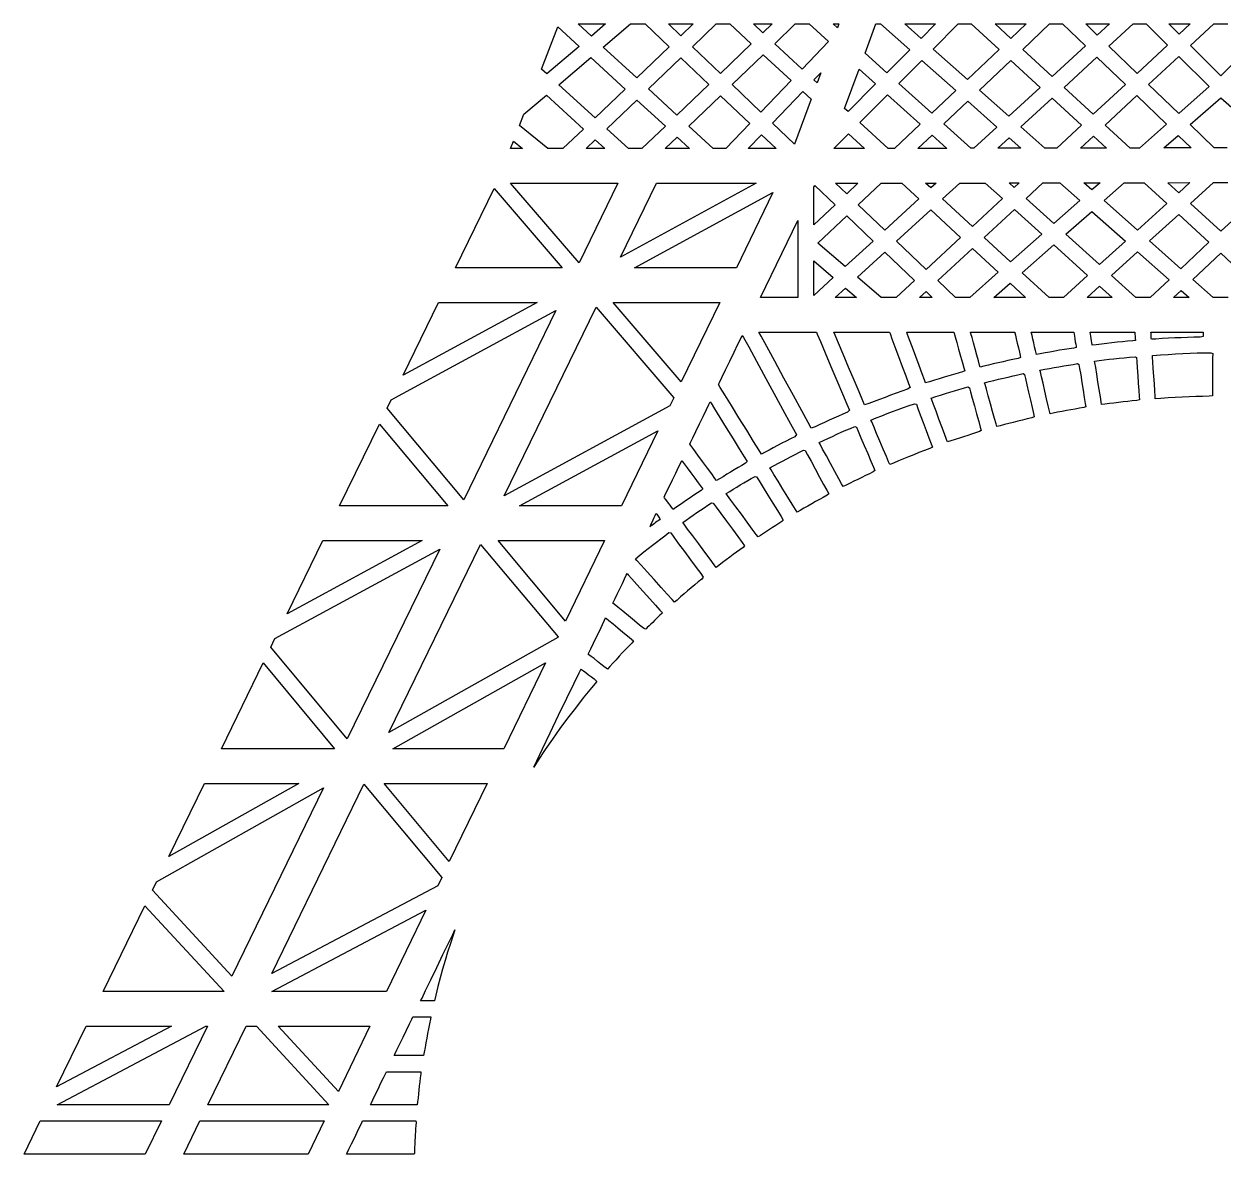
# Model space of a CAD drawing. Header units: metres. Extents: x -7 to 207, y 741 to 1274.
# Drawn here: x -6.9 to 100.5, y 741.4 to 842.5 of the extents above; entities that cross this region are included whole.
import ezdxf

# ---------------------------------------------------------------- set-up
doc = ezdxf.new("R2010")
doc.units = ezdxf.units.M

msp = doc.modelspace()

# ---------------------------------------------------------------- linework, layer by layer
at = {"layer": 'GROUP0'}
for p, q in [((39.42, 838.47), (40.88, 842.23)), ((40.88, 842.23), (42.77, 840.48)), ((42.7, 842.5), (45.15, 842.5)), ((43.87, 841.41), (42.7, 842.5)), ((45.15, 842.5), (43.87, 841.41)), ((44.94, 840.43), (47.38, 842.5)), ((47.38, 842.5), (48.69, 842.5)), ((48.69, 842.5), (50.84, 840.45)), ((50.77, 842.5), (52.98, 842.5)), ((51.88, 841.44), (50.77, 842.5)), ((52.98, 842.5), (51.88, 841.44)), ((52.92, 840.45), (55.05, 842.5)), ((55.05, 842.5), (56.26, 842.5)), ((56.26, 842.5), (58.18, 840.71)), ((59.22, 841.71), (58.37, 842.5)), ((58.37, 842.5), (60.05, 842.5)), ((60.05, 842.5), (59.22, 841.71)), ((60.28, 840.73), (62.12, 842.5)), ((62.12, 842.5), (63.35, 842.5)), ((63.35, 842.5), (65.1, 840.92)), ((65.5, 842.5), (66.03, 842.5)), ((65.9, 842.14), (65.5, 842.5)), ((66.03, 842.5), (65.9, 842.14)), ((68.38, 839.9), (69.34, 842.5)), ((69.34, 842.5), (69.76, 842.5)), ((69.76, 842.5), (72.37, 840.19)), ((71.93, 842.5), (74.67, 842.5)), ((73.38, 841.21), (71.93, 842.5)), ((74.67, 842.5), (73.38, 841.21)), ((74.46, 840.25), (76.7, 842.5)), ((76.7, 842.5), (77.87, 842.5)), ((77.87, 842.5), (80.36, 840.21)), ((81.41, 841.2), (80, 842.5)), ((80, 842.5), (82.78, 842.5)), ((82.78, 842.5), (81.41, 841.2)), ((82.47, 840.23), (84.87, 842.5)), ((84.87, 842.5), (86.04, 842.5)), ((86.04, 842.5), (88.08, 840.53)), ((88.11, 842.5), (90.23, 842.5)), ((89.14, 841.5), (88.11, 842.5)), ((90.23, 842.5), (89.14, 841.5)), ((90.18, 840.5), (92.35, 842.5)), ((92.35, 842.5), (93.52, 842.5)), ((93.52, 842.5), (95.43, 840.6)), ((95.56, 842.5), (97.47, 842.5)), ((96.48, 841.58), (95.56, 842.5)), ((97.47, 842.5), (96.48, 841.58)), ((97.5, 840.56), (99.58, 842.5)), ((99.58, 842.5), (100.82, 842.5)), ((65.1, 840.92), (62.73, 838.46)), ((42.77, 840.48), (39.89, 838.04)), ((47.93, 837.67), (44.94, 840.43)), ((50.84, 840.45), (47.93, 837.67)), ((55.42, 838.07), (52.92, 840.45)), ((58.18, 840.71), (55.42, 838.07)), ((62.73, 838.46), (60.28, 840.73)), ((70.32, 838.14), (68.38, 839.9)), ((72.37, 840.19), (70.32, 838.14)), ((77.53, 837.53), (74.46, 840.25)), ((80.36, 840.21), (77.53, 837.53)), ((85.11, 837.8), (82.47, 840.23)), ((88.08, 840.53), (85.11, 837.8)), ((92.71, 838.07), (90.18, 840.5)), ((95.43, 840.6), (92.71, 838.07)), ((100.2, 837.87), (97.5, 840.56)), ((102.9, 840.56), (100.2, 837.87)), ((40.95, 837.06), (43.83, 839.5)), ((43.83, 839.5), (46.89, 836.67)), ((48.99, 836.69), (51.88, 839.46)), ((51.88, 839.46), (54.39, 837.07)), ((56.46, 837.08), (59.24, 839.74)), ((59.24, 839.74), (61.74, 837.43)), ((71.39, 837.18), (73.44, 839.23)), ((73.44, 839.23), (76.48, 836.54)), ((78.61, 836.57), (81.42, 839.24)), ((81.42, 839.24), (84.05, 836.82)), ((86.17, 836.82), (89.12, 839.53)), ((89.12, 839.53), (91.66, 837.09)), ((93.74, 837.07), (96.45, 839.58)), ((96.45, 839.58), (99.15, 836.89)), ((39.89, 838.04), (39.42, 838.47)), ((63.79, 837.49), (64.42, 838.14)), ((64.42, 838.14), (64.08, 837.22)), ((66.54, 834.94), (67.84, 838.45)), ((67.84, 838.45), (69.3, 837.13)), ((44.2, 834.09), (40.95, 837.06)), ((46.89, 836.67), (44.2, 834.09)), ((51.53, 834.34), (48.99, 836.69)), ((54.39, 837.07), (51.53, 834.34)), ((59.04, 834.62), (56.46, 837.08)), ((61.74, 837.43), (59.04, 834.62)), ((64.08, 837.22), (63.79, 837.49)), ((69.3, 837.13), (66.84, 834.66)), ((74.34, 834.51), (71.39, 837.18)), ((81.24, 834.24), (78.61, 836.57)), ((84.05, 836.82), (81.24, 834.24)), ((88.79, 834.43), (86.17, 836.82)), ((91.66, 837.09), (88.79, 834.43)), ((96.43, 834.49), (93.74, 837.07)), ((99.15, 836.89), (96.43, 834.49)), ((37.84, 834.43), (39.85, 836.13)), ((39.85, 836.13), (43.16, 833.09)), ((45.26, 833.11), (47.95, 835.69)), ((47.95, 835.69), (50.5, 833.34)), ((52.59, 833.36), (55.43, 836.08)), ((55.43, 836.08), (58.05, 833.58)), ((60.08, 833.62), (62.79, 836.45)), ((63.54, 835.76), (62.05, 831.75)), ((62.79, 836.45), (63.54, 835.76)), ((67.9, 833.69), (70.37, 836.16)), ((70.37, 836.16), (73.29, 833.52)), ((76.48, 836.54), (74.34, 834.51)), ((75.41, 833.55), (77.56, 835.58)), ((77.56, 835.58), (80.17, 833.26)), ((82.32, 833.28), (85.11, 835.85)), ((85.11, 835.85), (87.74, 833.44)), ((89.85, 833.45), (92.69, 836.09)), ((92.69, 836.09), (95.34, 833.53)), ((97.46, 833.49), (100.2, 835.9)), ((100.2, 835.9), (102.93, 833.49)), ((37.44, 833.41), (37.84, 834.43)), ((66.84, 834.66), (66.54, 834.94)), ((39.98, 831.34), (37.44, 833.41)), ((50.5, 833.34), (48.4, 831.34)), ((54.78, 831.34), (52.59, 833.36)), ((58.05, 833.58), (55.9, 831.34)), ((62.05, 831.75), (60.08, 833.62)), ((70.42, 831.35), (67.9, 833.69)), ((73.29, 833.52), (71.01, 831.36)), ((77.82, 831.37), (75.41, 833.55)), ((87.74, 833.44), (85.52, 831.38)), ((92.09, 831.39), (89.85, 833.45)), ((95.34, 833.53), (92.92, 831.39)), ((99.62, 831.41), (97.46, 833.49)), ((43.16, 833.09), (41.33, 831.34)), ((47.19, 831.34), (45.26, 833.11)), ((50.48, 831.34), (51.55, 832.37)), ((51.55, 832.37), (52.66, 831.34)), ((57.89, 831.34), (59.09, 832.59)), ((59.09, 832.59), (60.4, 831.34)), ((65.56, 831.35), (66.88, 832.67)), ((66.88, 832.67), (68.31, 831.35)), ((73.1, 831.36), (74.36, 832.56)), ((74.36, 832.56), (75.68, 831.36)), ((80.17, 833.26), (78.11, 831.37)), ((80.24, 831.37), (81.25, 832.3)), ((81.25, 832.3), (82.3, 831.38)), ((84.46, 831.38), (82.32, 833.28)), ((87.63, 831.39), (88.8, 832.47)), ((88.8, 832.47), (89.97, 831.39)), ((95.09, 831.4), (96.38, 832.53)), ((96.38, 832.53), (97.56, 831.4)), ((36.64, 831.34), (36.9, 832)), ((37.71, 831.34), (36.64, 831.34)), ((36.9, 832), (37.71, 831.34)), ((41.33, 831.34), (39.98, 831.34)), ((43.41, 831.34), (44.22, 832.12)), ((45.07, 831.34), (43.41, 831.34)), ((44.22, 832.12), (45.07, 831.34)), ((48.4, 831.34), (47.19, 831.34)), ((52.66, 831.34), (50.48, 831.34)), ((55.9, 831.34), (54.78, 831.34)), ((60.4, 831.34), (57.89, 831.34)), ((68.31, 831.35), (65.56, 831.35)), ((71.01, 831.36), (70.42, 831.35)), ((75.68, 831.36), (73.1, 831.36)), ((78.11, 831.37), (77.82, 831.37)), ((82.3, 831.38), (80.24, 831.37)), ((85.52, 831.38), (84.46, 831.38)), ((89.97, 831.39), (87.63, 831.39)), ((92.92, 831.39), (92.09, 831.39)), ((97.56, 831.4), (95.09, 831.4)), ((100.78, 831.41), (99.62, 831.41)), ((36.65, 828.24), (46.24, 828.24)), ((42.77, 821.11), (36.65, 828.24)), ((46.24, 828.24), (42.77, 821.11)), ((58.62, 828.24), (46.48, 821.64)), ((46.48, 821.64), (49.69, 828.24)), ((49.69, 828.24), (58.62, 828.24)), ((63.78, 827.89), (63.86, 828.04)), ((63.86, 828.04), (65.68, 826.31)), ((66.72, 827.3), (65.73, 828.24)), ((65.73, 828.24), (67.72, 828.24)), ((67.72, 828.24), (66.72, 827.3)), ((67.76, 826.31), (69.81, 828.25)), ((69.81, 828.25), (71.66, 828.25)), ((71.66, 828.25), (73.18, 826.84)), ((73.77, 828.25), (74.72, 828.26)), ((74.24, 827.82), (73.77, 828.25)), ((74.72, 828.26), (74.24, 827.82)), ((75.3, 826.84), (76.85, 828.26)), ((76.85, 828.26), (79.12, 828.26)), ((79.12, 828.26), (80.66, 826.87)), ((81.25, 828.27), (82.17, 828.27)), ((81.72, 827.85), (81.25, 828.27)), ((82.17, 828.27), (81.72, 827.85)), ((82.79, 826.88), (84.28, 828.27)), ((84.28, 828.27), (85.8, 828.28)), ((85.8, 828.28), (87.58, 826.69)), ((88.67, 827.65), (87.95, 828.28)), ((87.95, 828.28), (89.39, 828.28)), ((89.39, 828.28), (88.67, 827.65)), ((89.75, 826.69), (91.56, 828.29)), ((91.56, 828.29), (93.35, 828.29)), ((93.35, 828.29), (95.37, 826.43)), ((95.47, 828.29), (97.42, 828.3)), ((96.44, 827.4), (95.47, 828.29)), ((97.42, 828.3), (96.44, 827.4)), ((97.5, 826.43), (99.56, 828.3)), ((99.56, 828.3), (100.84, 828.3)), ((31.72, 820.68), (35.16, 827.76)), ((35.16, 827.76), (41.25, 820.68)), ((47.73, 820.68), (60.11, 827.41)), ((60.11, 827.41), (56.86, 820.68)), ((63.78, 824.52), (63.78, 827.89)), ((65.68, 826.31), (63.78, 824.52)), ((70.14, 824.04), (67.76, 826.31)), ((73.18, 826.84), (70.14, 824.04)), ((71.18, 823.05), (74.24, 825.86)), ((74.24, 825.86), (76.92, 823.39)), ((77.97, 824.37), (75.3, 826.84)), ((80.66, 826.87), (77.97, 824.37)), ((79.03, 823.39), (81.73, 825.9)), ((81.73, 825.9), (84.18, 823.69)), ((85.26, 824.65), (82.79, 826.88)), ((87.58, 826.69), (85.26, 824.65)), ((92.74, 824.04), (89.75, 826.69)), ((95.37, 826.43), (92.74, 824.04)), ((100.2, 823.95), (97.5, 826.43)), ((102.9, 826.43), (100.2, 823.95)), ((59.01, 818.01), (62.35, 824.92)), ((62.35, 824.92), (62.35, 818.01)), ((64.14, 822.88), (66.72, 825.32)), ((66.72, 825.32), (69.08, 823.07)), ((86.33, 823.68), (88.66, 825.73)), ((88.66, 825.73), (91.67, 823.07)), ((93.82, 823.08), (96.43, 825.46)), ((96.43, 825.46), (99.14, 822.97)), ((84.18, 823.69), (81.37, 821.22)), ((89.35, 820.96), (86.33, 823.68)), ((66.58, 820.78), (64.14, 822.88)), ((69.08, 823.07), (66.58, 820.78)), ((73.83, 820.52), (71.18, 823.05)), ((76.92, 823.39), (73.83, 820.52)), ((81.37, 821.22), (79.03, 823.39)), ((82.43, 820.24), (85.25, 822.72)), ((85.25, 822.72), (88.28, 819.99)), ((91.67, 823.07), (89.35, 820.96)), ((96.62, 820.59), (93.82, 823.08)), ((99.14, 822.97), (96.62, 820.59)), ((67.68, 819.84), (70.12, 822.08)), ((70.12, 822.08), (72.78, 819.54)), ((74.87, 819.53), (77.97, 822.41)), ((77.97, 822.41), (80.29, 820.27)), ((90.42, 819.99), (92.75, 822.11)), ((92.75, 822.11), (95.57, 819.61)), ((97.69, 819.64), (100.2, 821.99)), ((100.2, 821.99), (102.7, 819.64)), ((41.25, 820.68), (31.72, 820.68)), ((56.86, 820.68), (47.73, 820.68)), ((63.78, 821.29), (65.52, 819.8)), ((63.78, 818.21), (63.78, 821.29)), ((65.52, 819.8), (63.78, 818.21)), ((69.81, 818.01), (67.68, 819.84)), ((72.78, 819.54), (71.14, 818.01)), ((76.46, 818.01), (74.87, 819.53)), ((80.29, 820.27), (77.73, 818.01)), ((84.85, 818.01), (82.43, 820.24)), ((88.28, 819.99), (86.11, 818.01)), ((92.61, 818.01), (90.42, 819.99)), ((95.57, 819.61), (93.87, 818.01)), ((99.53, 818.01), (97.69, 819.64)), ((65.69, 818.01), (66.62, 818.86)), ((66.62, 818.86), (67.61, 818.01)), ((73.24, 818.01), (73.82, 818.55)), ((73.82, 818.55), (74.38, 818.01)), ((79.9, 818.01), (81.35, 819.29)), ((81.35, 819.29), (82.73, 818.01)), ((88.24, 818.01), (89.35, 819.02)), ((89.35, 819.02), (90.47, 818.01)), ((95.96, 818.01), (96.64, 818.65)), ((96.64, 818.65), (97.37, 818.01)), ((27.04, 811.07), (30.2, 817.58)), ((39.01, 817.58), (27.04, 811.07)), ((30.2, 817.58), (39.01, 817.58)), ((45.81, 817.58), (55.36, 817.58)), ((51.92, 810.46), (45.81, 817.58)), ((55.36, 817.58), (51.92, 810.46)), ((62.35, 818.01), (59.01, 818.01)), ((67.61, 818.01), (65.69, 818.01)), ((71.14, 818.01), (69.81, 818.01)), ((74.38, 818.01), (73.24, 818.01)), ((77.73, 818.01), (76.46, 818.01)), ((82.73, 818.01), (79.9, 818.01)), ((86.11, 818.01), (84.85, 818.01)), ((90.47, 818.01), (88.24, 818.01)), ((93.87, 818.01), (92.61, 818.01)), ((97.37, 818.01), (95.96, 818.01)), ((100.87, 818.01), (99.53, 818.01)), ((25.96, 808.85), (40.7, 816.86)), ((40.7, 816.86), (32.45, 799.92)), ((36.08, 800.27), (44.29, 817.14)), ((44.29, 817.14), (51.24, 809.05)), ((56.99, 813.83), (57.25, 814.36)), ((57.25, 814.36), (57.38, 814.63)), ((57.38, 814.63), (57.5, 814.43)), ((57.5, 814.43), (57.95, 813.6)), ((58.87, 814.9), (59.08, 814.9)), ((59.06, 814.56), (58.87, 814.9)), ((59.57, 813.63), (59.06, 814.56)), ((59.08, 814.9), (59.63, 814.9)), ((59.63, 814.9), (60.42, 814.9)), ((60.42, 814.9), (61.33, 814.9)), ((61.33, 814.9), (62.25, 814.9)), ((62.25, 814.9), (63.08, 814.9)), ((63.08, 814.9), (63.7, 814.9)), ((63.7, 814.9), (64.01, 814.9)), ((64.01, 814.9), (64.09, 814.74)), ((64.09, 814.74), (64.37, 814.09)), ((64.37, 814.09), (64.79, 813.07)), ((65.58, 814.9), (65.78, 814.9)), ((65.69, 814.64), (65.58, 814.9)), ((65.99, 813.94), (65.69, 814.64)), ((65.78, 814.9), (66.32, 814.9)), ((66.32, 814.9), (67.08, 814.9)), ((67.08, 814.9), (67.96, 814.9)), ((67.96, 814.9), (68.85, 814.9)), ((68.85, 814.9), (69.65, 814.9)), ((69.65, 814.9), (70.25, 814.9)), ((70.25, 814.9), (70.54, 814.9)), ((70.54, 814.9), (70.6, 814.79)), ((70.6, 814.79), (70.77, 814.32)), ((70.77, 814.32), (71.04, 813.61)), ((72.09, 814.9), (72.26, 814.9)), ((72.16, 814.72), (72.09, 814.9)), ((72.34, 814.23), (72.16, 814.72)), ((72.26, 814.9), (72.71, 814.9)), ((72.6, 813.54), (72.34, 814.23)), ((72.71, 814.9), (73.36, 814.9)), ((73.36, 814.9), (74.11, 814.9)), ((74.11, 814.9), (74.87, 814.9)), ((74.87, 814.9), (75.55, 814.9)), ((75.55, 814.9), (76.06, 814.9)), ((76.06, 814.9), (76.31, 814.9)), ((76.31, 814.9), (76.34, 814.82)), ((76.34, 814.82), (76.43, 814.5)), ((76.43, 814.5), (76.57, 814)), ((77.81, 814.9), (77.97, 814.9)), ((77.84, 814.78), (77.81, 814.9)), ((77.94, 814.44), (77.84, 814.78)), ((78.07, 813.96), (77.94, 814.44)), ((77.97, 814.9), (78.39, 814.9)), ((78.39, 814.9), (79, 814.9)), ((79, 814.9), (79.7, 814.9)), ((79.7, 814.9), (80.41, 814.9)), ((80.41, 814.9), (81.05, 814.9)), ((81.05, 814.9), (81.52, 814.9)), ((81.52, 814.9), (81.76, 814.9)), ((81.76, 814.9), (81.78, 814.85)), ((81.78, 814.85), (81.83, 814.64)), ((81.83, 814.64), (81.9, 814.31)), ((81.9, 814.31), (81.99, 813.92)), ((83.24, 814.9), (83.4, 814.9)), ((83.26, 814.82), (83.24, 814.9)), ((83.31, 814.61), (83.26, 814.82)), ((83.38, 814.3), (83.31, 814.61)), ((83.46, 813.95), (83.38, 814.3)), ((83.4, 814.9), (83.8, 814.9)), ((83.8, 814.9), (84.39, 814.9)), ((84.39, 814.9), (85.06, 814.9)), ((85.06, 814.9), (85.74, 814.9)), ((85.74, 814.9), (86.35, 814.9)), ((86.35, 814.9), (86.81, 814.9)), ((86.81, 814.9), (87.04, 814.9)), ((87.04, 814.9), (87.08, 814.74)), ((87.08, 814.74), (87.11, 814.55)), ((87.11, 814.55), (87.14, 814.31)), ((87.14, 814.31), (87.18, 814.06)), ((87.18, 814.06), (87.22, 813.83)), ((88.5, 814.9), (88.67, 814.9)), ((88.53, 814.73), (88.5, 814.9)), ((88.56, 814.55), (88.53, 814.73)), ((88.59, 814.35), (88.56, 814.55)), ((88.63, 814.14), (88.59, 814.35)), ((88.66, 813.95), (88.63, 814.14)), ((88.67, 814.9), (89.1, 814.9)), ((89.1, 814.9), (89.71, 814.9)), ((89.71, 814.9), (90.42, 814.9)), ((90.42, 814.9), (91.14, 814.9)), ((90.93, 814.01), (90.46, 813.96)), ((91.4, 814.06), (90.93, 814.01)), ((91.14, 814.9), (91.78, 814.9)), ((91.86, 814.11), (91.4, 814.06)), ((91.78, 814.9), (92.26, 814.9)), ((92.33, 814.15), (91.86, 814.11)), ((92.26, 814.9), (92.5, 814.9)), ((92.56, 814.18), (92.33, 814.15)), ((92.5, 814.9), (92.52, 814.82)), ((92.52, 814.82), (92.52, 814.71)), ((92.52, 814.71), (92.53, 814.59)), ((92.53, 814.59), (92.54, 814.46)), ((92.54, 814.46), (92.55, 814.33)), ((92.55, 814.33), (92.56, 814.24)), ((92.56, 814.24), (92.56, 814.18)), ((93.95, 814.9), (94.14, 814.9)), ((93.96, 814.81), (93.95, 814.9)), ((93.96, 814.71), (93.96, 814.81)), ((93.97, 814.6), (93.96, 814.71)), ((93.98, 814.49), (93.97, 814.6)), ((93.98, 814.39), (93.98, 814.49)), ((93.99, 814.28), (93.98, 814.39)), ((94.4, 814.3), (93.99, 814.28)), ((94.14, 814.9), (94.64, 814.9)), ((94.96, 814.34), (94.4, 814.3)), ((94.64, 814.9), (95.36, 814.9)), ((95.52, 814.37), (94.96, 814.34)), ((95.36, 814.9), (96.18, 814.9)), ((96.08, 814.4), (95.52, 814.37)), ((96.64, 814.42), (96.08, 814.4)), ((96.18, 814.9), (97.02, 814.9)), ((97.21, 814.44), (96.64, 814.42)), ((97.02, 814.9), (97.78, 814.9)), ((97.78, 814.46), (97.21, 814.44)), ((97.78, 814.9), (98.34, 814.9)), ((98.35, 814.47), (97.78, 814.46)), ((98.34, 814.9), (98.62, 814.9)), ((98.64, 814.52), (98.35, 814.47)), ((98.62, 814.9), (98.63, 814.85)), ((98.63, 814.85), (98.63, 814.79)), ((98.63, 814.79), (98.63, 814.72)), ((98.63, 814.72), (98.63, 814.64)), ((98.63, 814.64), (98.63, 814.57)), ((98.63, 814.57), (98.64, 814.52)), ((56.27, 812.33), (56.65, 813.12)), ((56.65, 813.12), (56.99, 813.83)), ((57.95, 813.6), (58.65, 812.31)), ((60.28, 812.32), (59.57, 813.63)), ((64.79, 813.07), (65.31, 811.85)), ((66.41, 812.94), (65.99, 813.94)), ((66.89, 811.79), (66.41, 812.94)), ((71.04, 813.61), (71.36, 812.74)), ((72.9, 812.73), (72.6, 813.54)), ((76.57, 814), (76.74, 813.4)), ((76.74, 813.4), (76.91, 812.77)), ((78.22, 813.41), (78.07, 813.96)), ((78.38, 812.85), (78.22, 813.41)), ((81.99, 813.92), (82.09, 813.51)), ((82.09, 813.51), (82.18, 813.12)), ((82.18, 813.12), (82.25, 812.82)), ((83.54, 813.59), (83.46, 813.95)), ((83.62, 813.27), (83.54, 813.59)), ((83.67, 813.03), (83.62, 813.27)), ((83.7, 812.91), (83.67, 813.03)), ((84.03, 812.97), (83.7, 812.91)), ((84.47, 813.05), (84.03, 812.97)), ((84.91, 813.13), (84.47, 813.05)), ((85.34, 813.21), (84.91, 813.13)), ((85.78, 813.29), (85.34, 813.21)), ((86.21, 813.36), (85.78, 813.29)), ((86.63, 813.43), (86.21, 813.36)), ((87.06, 813.49), (86.63, 813.43)), ((87.27, 813.54), (87.06, 813.49)), ((87.22, 813.83), (87.25, 813.65)), ((87.25, 813.65), (87.27, 813.54)), ((88.68, 813.81), (88.66, 813.95)), ((88.69, 813.74), (88.68, 813.81)), ((89.04, 813.79), (88.69, 813.74)), ((89.52, 813.85), (89.04, 813.79)), ((89.99, 813.9), (89.52, 813.85)), ((90.46, 813.96), (89.99, 813.9)), ((94.79, 812.89), (95.48, 812.93)), ((95.48, 812.93), (96.15, 812.97)), ((96.15, 812.97), (96.81, 813)), ((96.81, 813), (97.46, 813.03)), ((97.46, 813.03), (98.09, 813.05)), ((98.09, 813.05), (98.71, 813.06)), ((98.71, 813.06), (99.32, 813.07)), ((99.32, 813.07), (99.48, 812.99)), ((99.48, 812.99), (99.47, 812.62)), ((55.89, 811.55), (56.27, 812.33)), ((58.65, 812.31), (59.5, 810.76)), ((61.11, 810.8), (60.28, 812.32)), ((71.36, 812.74), (71.7, 811.83)), ((73.2, 811.92), (72.9, 812.73)), ((73.47, 811.19), (73.2, 811.92)), ((76.91, 812.77), (77.08, 812.18)), ((77.08, 812.18), (77.2, 811.72)), ((78.52, 812.35), (78.38, 812.85)), ((78.62, 811.97), (78.52, 812.35)), ((78.67, 811.79), (78.62, 811.97)), ((78.99, 811.86), (78.67, 811.79)), ((79.41, 811.96), (78.99, 811.86)), ((79.84, 812.07), (79.41, 811.96)), ((80.27, 812.17), (79.84, 812.07)), ((80.71, 812.27), (80.27, 812.17)), ((81.15, 812.37), (80.71, 812.27)), ((81.6, 812.47), (81.15, 812.37)), ((82.06, 812.57), (81.6, 812.47)), ((82.29, 812.65), (82.06, 812.57)), ((82.25, 812.82), (82.29, 812.65)), ((85.72, 811.82), (86.14, 811.89)), ((86.14, 811.89), (86.56, 811.96)), ((86.56, 811.96), (86.98, 812.03)), ((86.98, 812.03), (87.39, 812.1)), ((87.39, 812.1), (87.51, 812.02)), ((87.51, 812.02), (87.57, 811.66)), ((88.91, 812.33), (89.33, 812.38)), ((88.94, 812.17), (88.91, 812.33)), ((89.01, 811.75), (88.94, 812.17)), ((89.33, 812.38), (89.76, 812.43)), ((89.76, 812.43), (90.2, 812.49)), ((90.2, 812.49), (90.64, 812.54)), ((90.64, 812.54), (91.1, 812.58)), ((91.1, 812.58), (91.56, 812.63)), ((91.56, 812.63), (92.04, 812.68)), ((92.04, 812.68), (92.53, 812.72)), ((92.53, 812.72), (92.66, 812.64)), ((92.66, 812.64), (92.69, 812.28)), ((92.69, 812.28), (92.72, 811.72)), ((94.09, 812.84), (94.79, 812.89)), ((94.1, 812.68), (94.09, 812.84)), ((94.12, 812.26), (94.1, 812.68)), ((94.16, 811.67), (94.12, 812.26)), ((99.47, 812.07), (99.46, 811.39)), ((99.47, 812.62), (99.47, 812.07)), ((55.33, 810.4), (55.56, 810.87)), ((55.56, 810.87), (55.89, 811.55)), ((61.95, 809.25), (61.11, 810.8)), ((65.31, 811.85), (65.85, 810.58)), ((67.39, 810.62), (66.89, 811.79)), ((71.7, 811.83), (72.01, 811)), ((72.01, 811), (72.26, 810.33)), ((73.68, 810.64), (73.47, 811.19)), ((75.44, 810.88), (75.01, 810.74)), ((75.86, 811), (75.44, 810.88)), ((76.28, 811.13), (75.86, 811)), ((76.69, 811.25), (76.28, 811.13)), ((77.09, 811.36), (76.69, 811.25)), ((77.28, 811.45), (77.09, 811.36)), ((77.2, 811.72), (77.28, 811.45)), ((80.32, 810.7), (80.74, 810.8)), ((80.74, 810.8), (81.17, 810.9)), ((81.17, 810.9), (81.61, 811)), ((81.61, 811), (82.05, 811.1)), ((82.05, 811.1), (82.5, 811.2)), ((82.5, 811.2), (82.64, 811.13)), ((82.64, 811.13), (82.72, 810.77)), ((84.02, 811.51), (84.45, 811.59)), ((84.06, 811.35), (84.02, 811.51)), ((84.15, 810.93), (84.06, 811.35)), ((84.29, 810.34), (84.15, 810.93)), ((84.45, 811.59), (84.87, 811.67)), ((84.87, 811.67), (85.3, 811.75)), ((85.3, 811.75), (85.72, 811.82)), ((87.57, 811.66), (87.66, 811.1)), ((87.66, 811.1), (87.76, 810.42)), ((89.1, 811.15), (89.01, 811.75)), ((89.21, 810.46), (89.1, 811.15)), ((92.72, 811.72), (92.77, 811.05)), ((92.77, 811.05), (92.81, 810.34)), ((94.21, 810.98), (94.16, 811.67)), ((94.26, 810.28), (94.21, 810.98)), ((99.46, 811.39), (99.46, 810.69)), ((55.25, 810.22), (55.33, 810.4)), ((55.4, 809.97), (55.25, 810.22)), ((55.82, 809.3), (55.4, 809.97)), ((59.5, 810.76), (60.38, 809.14)), ((65.85, 810.58), (66.34, 809.4)), ((67.83, 809.57), (67.39, 810.62)), ((72.17, 809.81), (71.66, 809.63)), ((72.4, 809.95), (72.17, 809.81)), ((72.26, 810.33), (72.4, 809.95)), ((73.78, 810.37), (73.68, 810.64)), ((74.12, 810.47), (73.78, 810.37)), ((74.57, 810.61), (74.12, 810.47)), ((75.01, 810.74), (74.57, 810.61)), ((76.37, 809.66), (76.77, 809.78)), ((76.77, 809.78), (77.17, 809.89)), ((77.17, 809.89), (77.57, 810.01)), ((77.57, 810.01), (77.7, 809.94)), ((77.7, 809.94), (77.8, 809.57)), ((79.06, 810.39), (79.48, 810.5)), ((79.11, 810.23), (79.06, 810.39)), ((79.23, 809.81), (79.11, 810.23)), ((79.39, 809.21), (79.23, 809.81)), ((79.48, 810.5), (79.89, 810.6)), ((79.89, 810.6), (80.32, 810.7)), ((82.72, 810.77), (82.85, 810.2)), ((82.85, 810.2), (83, 809.53)), ((84.45, 809.64), (84.29, 810.34)), ((87.76, 810.42), (87.88, 809.71)), ((87.88, 809.71), (87.98, 809.06)), ((89.32, 809.77), (89.21, 810.46)), ((89.42, 809.14), (89.32, 809.77)), ((92.81, 810.34), (92.86, 809.69)), ((94.3, 809.66), (94.26, 810.28)), ((99.46, 810.04), (99.45, 809.52)), ((99.46, 810.69), (99.46, 810.04)), ((25.59, 808.1), (25.96, 808.85)), ((51.24, 809.05), (50.88, 808.31)), ((54.39, 808.45), (54.5, 808.67)), ((54.5, 808.67), (54.58, 808.56)), ((56.4, 808.35), (55.82, 809.3)), ((60.38, 809.14), (61.2, 807.63)), ((62.71, 807.87), (61.95, 809.25)), ((66.34, 809.4), (66.74, 808.46)), ((68.16, 808.78), (67.83, 809.57)), ((68.32, 808.4), (68.16, 808.78)), ((69.17, 808.71), (68.69, 808.52)), ((69.66, 808.9), (69.17, 808.71)), ((70.15, 809.08), (69.66, 808.9)), ((70.65, 809.27), (70.15, 809.08)), ((71.15, 809.45), (70.65, 809.27)), ((71.66, 809.63), (71.15, 809.45)), ((74.28, 809.01), (74.71, 809.15)), ((74.34, 808.86), (74.28, 809.01)), ((74.5, 808.43), (74.34, 808.86)), ((74.71, 809.15), (75.13, 809.28)), ((75.13, 809.28), (75.55, 809.41)), ((75.55, 809.41), (75.96, 809.54)), ((75.96, 809.54), (76.37, 809.66)), ((77.8, 809.57), (77.96, 809)), ((77.96, 809), (78.15, 808.32)), ((79.59, 808.51), (79.39, 809.21)), ((83, 809.53), (83.17, 808.82)), ((83.17, 808.82), (83.32, 808.16)), ((84.61, 808.94), (84.45, 809.64)), ((84.75, 808.32), (84.61, 808.94)), ((87.98, 809.06), (88.06, 808.54)), ((89.5, 808.67), (89.42, 809.14)), ((89.53, 808.44), (89.5, 808.67)), ((91.45, 808.67), (91.04, 808.63)), ((91.87, 808.72), (91.45, 808.67)), ((92.28, 808.77), (91.87, 808.72)), ((92.7, 808.81), (92.28, 808.77)), ((92.91, 808.87), (92.7, 808.81)), ((92.86, 809.69), (92.89, 809.17)), ((92.89, 809.17), (92.91, 808.87)), ((94.33, 809.19), (94.3, 809.66)), ((94.34, 808.95), (94.33, 809.19)), ((94.84, 808.98), (94.34, 808.95)), ((95.49, 809.03), (94.84, 808.98)), ((96.13, 809.07), (95.49, 809.03)), ((96.75, 809.1), (96.13, 809.07)), ((97.37, 809.13), (96.75, 809.1)), ((97.97, 809.15), (97.37, 809.13)), ((98.57, 809.17), (97.97, 809.15)), ((99.16, 809.18), (98.57, 809.17)), ((99.45, 809.23), (99.16, 809.18)), ((99.45, 809.52), (99.45, 809.23)), ((32.45, 799.92), (25.59, 808.1)), ((50.88, 808.31), (36.08, 800.27)), ((53.88, 807.38), (54.17, 807.99)), ((54.17, 807.99), (54.39, 808.45)), ((54.58, 808.56), (54.89, 808.06)), ((54.89, 808.06), (55.37, 807.28)), ((57.08, 807.24), (56.4, 808.35)), ((61.2, 807.63), (61.85, 806.44)), ((63.27, 806.83), (62.71, 807.87)), ((66.39, 807.58), (65.98, 807.4)), ((66.8, 807.76), (66.39, 807.58)), ((66.74, 808.46), (66.97, 807.92)), ((66.97, 807.92), (66.8, 807.76)), ((68.69, 808.52), (68.32, 808.4)), ((69.86, 807.43), (70.34, 807.62)), ((70.34, 807.62), (70.83, 807.8)), ((70.83, 807.8), (71.32, 807.99)), ((71.32, 807.99), (71.81, 808.16)), ((71.81, 808.16), (72.31, 808.34)), ((72.31, 808.34), (72.8, 808.51)), ((72.8, 808.51), (72.96, 808.46)), ((72.96, 808.46), (73.1, 808.09)), ((73.1, 808.09), (73.31, 807.52)), ((74.73, 807.83), (74.5, 808.43)), ((74.98, 807.14), (74.73, 807.83)), ((78.15, 808.32), (78.35, 807.6)), ((78.35, 807.6), (78.54, 806.93)), ((79.78, 807.81), (79.59, 808.51)), ((79.96, 807.18), (79.78, 807.81)), ((83.32, 808.16), (83.44, 807.64)), ((83.44, 807.64), (83.51, 807.34)), ((84.86, 807.84), (84.75, 808.32)), ((84.92, 807.61), (84.86, 807.84)), ((85.21, 807.66), (84.92, 807.61)), ((85.6, 807.74), (85.21, 807.66)), ((86, 807.82), (85.6, 807.74)), ((86.39, 807.89), (86, 807.82)), ((86.77, 807.96), (86.39, 807.89)), ((87.16, 808.03), (86.77, 807.96)), ((87.55, 808.1), (87.16, 808.03)), ((87.93, 808.17), (87.55, 808.1)), ((88.11, 808.24), (87.93, 808.17)), ((88.06, 808.54), (88.11, 808.24)), ((89.83, 808.47), (89.53, 808.44)), ((90.23, 808.52), (89.83, 808.47)), ((90.64, 808.57), (90.23, 808.52)), ((91.04, 808.63), (90.64, 808.57)), ((21.34, 799.38), (24.9, 806.68)), ((24.9, 806.68), (31.03, 799.38)), ((53.22, 806.03), (53.55, 806.7)), ((53.55, 806.7), (53.88, 807.38)), ((55.37, 807.28), (55.95, 806.35)), ((57.77, 806.13), (57.08, 807.24)), ((63.55, 806.32), (63.27, 806.83)), ((64.31, 806.65), (63.89, 806.45)), ((64.74, 806.84), (64.31, 806.65)), ((65.15, 807.04), (64.74, 806.84)), ((65.57, 807.22), (65.15, 807.04)), ((65.98, 807.4), (65.57, 807.22)), ((68.89, 807.05), (69.37, 807.25)), ((68.96, 806.89), (68.89, 807.05)), ((69.14, 806.46), (68.96, 806.89)), ((69.37, 807.25), (69.86, 807.43)), ((73.31, 807.52), (73.56, 806.84)), ((73.56, 806.84), (73.83, 806.12)), ((75.25, 806.43), (74.98, 807.14)), ((78.54, 806.93), (78.68, 806.41)), ((80.09, 806.7), (79.96, 807.18)), ((80.16, 806.47), (80.09, 806.7)), ((80.45, 806.54), (80.16, 806.47)), ((80.83, 806.64), (80.45, 806.54)), ((81.22, 806.74), (80.83, 806.64)), ((81.62, 806.84), (81.22, 806.74)), ((82.03, 806.95), (81.62, 806.84)), ((82.44, 807.05), (82.03, 806.95)), ((82.87, 807.15), (82.44, 807.05)), ((83.3, 807.25), (82.87, 807.15)), ((83.51, 807.34), (83.3, 807.25)), ((37.44, 799.38), (49.81, 806.09)), ((49.81, 806.09), (46.56, 799.38)), ((52.75, 805.05), (52.94, 805.45)), ((52.94, 805.45), (53.22, 806.03)), ((55.95, 806.35), (56.55, 805.38)), ((58.39, 805.12), (57.77, 806.13)), ((62.08, 805.56), (61.7, 805.37)), ((61.85, 806.44), (62.22, 805.75)), ((62.22, 805.75), (62.08, 805.56)), ((63.89, 806.45), (63.55, 806.32)), ((65.04, 805.41), (65.44, 805.59)), ((65.44, 805.59), (65.84, 805.77)), ((65.84, 805.77), (66.24, 805.95)), ((66.24, 805.95), (66.64, 806.13)), ((66.64, 806.13), (67.05, 806.3)), ((67.05, 806.3), (67.46, 806.47)), ((67.46, 806.47), (67.6, 806.42)), ((67.6, 806.42), (67.76, 806.05)), ((67.76, 806.05), (68, 805.47)), ((68, 805.47), (68.29, 804.77)), ((69.4, 805.85), (69.14, 806.46)), ((69.69, 805.15), (69.4, 805.85)), ((73.83, 806.12), (74.08, 805.46)), ((74.08, 805.46), (74.27, 804.93)), ((75.48, 805.8), (75.25, 806.43)), ((75.66, 805.32), (75.48, 805.8)), ((76.81, 805.44), (76.43, 805.31)), ((77.18, 805.56), (76.81, 805.44)), ((77.55, 805.68), (77.18, 805.56)), ((77.9, 805.79), (77.55, 805.68)), ((78.26, 805.9), (77.9, 805.79)), ((78.61, 806.01), (78.26, 805.9)), ((78.77, 806.1), (78.61, 806.01)), ((78.68, 806.41), (78.77, 806.1)), ((52.67, 804.89), (52.75, 805.05)), ((52.77, 804.76), (52.67, 804.89)), ((53.03, 804.41), (52.77, 804.76)), ((53.4, 803.91), (53.03, 804.41)), ((56.55, 805.38), (57.11, 804.47)), ((57.11, 804.47), (57.55, 803.75)), ((58.86, 804.37), (58.39, 805.12)), ((59.09, 804), (58.86, 804.37)), ((59.77, 804.35), (59.38, 804.15)), ((60.15, 804.56), (59.77, 804.35)), ((60.54, 804.77), (60.15, 804.56)), ((60.92, 804.97), (60.54, 804.77)), ((61.31, 805.17), (60.92, 804.97)), ((61.7, 805.37), (61.31, 805.17)), ((62.5, 804.16), (62.87, 804.35)), ((62.87, 804.35), (63.01, 804.31)), ((64.25, 805.04), (64.64, 805.22)), ((64.34, 804.88), (64.25, 805.04)), ((64.57, 804.45), (64.34, 804.88)), ((64.9, 803.85), (64.57, 804.45)), ((64.64, 805.22), (65.04, 805.41)), ((68.29, 804.77), (68.6, 804.04)), ((70, 804.43), (69.69, 805.15)), ((70.27, 803.79), (70, 804.43)), ((74.15, 804.49), (73.67, 804.31)), ((74.39, 804.63), (74.15, 804.49)), ((74.27, 804.93), (74.39, 804.63)), ((75.75, 805.09), (75.66, 805.32)), ((76.05, 805.18), (75.75, 805.09)), ((76.43, 805.31), (76.05, 805.18)), ((51.87, 803.22), (51.96, 803.42)), ((51.96, 803.42), (52.01, 803.37)), ((52.01, 803.37), (52.19, 803.13)), ((53.82, 803.33), (53.4, 803.91)), ((54.25, 802.74), (53.82, 803.33)), ((57.55, 803.75), (57.81, 803.34)), ((57.81, 803.34), (57.67, 803.19)), ((59.38, 804.15), (59.09, 804)), ((60.61, 803.18), (60.99, 803.38)), ((60.99, 803.38), (61.36, 803.58)), ((61.36, 803.58), (61.74, 803.78)), ((61.74, 803.78), (62.12, 803.97)), ((62.12, 803.97), (62.5, 804.16)), ((63.01, 804.31), (63.22, 803.94)), ((63.22, 803.94), (63.53, 803.36)), ((63.53, 803.36), (63.9, 802.67)), ((65.28, 803.15), (64.9, 803.85)), ((68.6, 804.04), (68.89, 803.36)), ((68.89, 803.36), (69.11, 802.83)), ((70.47, 803.31), (70.27, 803.79)), ((70.57, 803.07), (70.47, 803.31)), ((71.35, 803.39), (70.9, 803.2)), ((71.8, 803.58), (71.35, 803.39)), ((72.25, 803.76), (71.8, 803.58)), ((72.72, 803.94), (72.25, 803.76)), ((73.19, 804.13), (72.72, 803.94)), ((73.67, 804.31), (73.19, 804.13)), ((51.14, 801.71), (51.42, 802.3)), ((51.42, 802.3), (51.68, 802.83)), ((51.68, 802.83), (51.87, 803.22)), ((52.19, 803.13), (52.46, 802.76)), ((52.46, 802.76), (52.78, 802.32)), ((52.78, 802.32), (53.13, 801.85)), ((54.64, 802.22), (54.25, 802.74)), ((54.93, 801.82), (54.64, 802.22)), ((56.33, 802.39), (55.99, 802.19)), ((56.66, 802.59), (56.33, 802.39)), ((57, 802.79), (56.66, 802.59)), ((57.34, 802.99), (57, 802.79)), ((57.67, 803.19), (57.34, 802.99)), ((59.85, 802.76), (60.23, 802.97)), ((59.95, 802.6), (59.85, 802.76)), ((60.21, 802.18), (59.95, 802.6)), ((60.23, 802.97), (60.61, 803.18)), ((63.9, 802.67), (64.3, 801.95)), ((65.67, 802.44), (65.28, 803.15)), ((66.01, 801.8), (65.67, 802.44)), ((68.75, 802.24), (68.41, 802.08)), ((69.09, 802.4), (68.75, 802.24)), ((69.25, 802.52), (69.09, 802.4)), ((69.11, 802.83), (69.25, 802.52)), ((70.9, 803.2), (70.57, 803.07)), ((50.61, 800.63), (50.86, 801.13)), ((50.86, 801.13), (51.14, 801.71)), ((53.13, 801.85), (53.44, 801.42)), ((53.44, 801.42), (53.7, 801.08)), ((55.07, 801.63), (54.93, 801.82)), ((55.33, 801.78), (55.07, 801.63)), ((55.66, 801.98), (55.33, 801.78)), ((55.99, 802.19), (55.66, 801.98)), ((56.88, 801.05), (57.2, 801.24)), ((57.2, 801.24), (57.53, 801.44)), ((57.53, 801.44), (57.86, 801.63)), ((57.86, 801.63), (58.18, 801.82)), ((58.18, 801.82), (58.52, 802.01)), ((58.52, 802.01), (58.66, 801.97)), ((58.66, 801.97), (58.88, 801.6)), ((58.88, 801.6), (59.24, 801.02)), ((60.59, 801.57), (60.21, 802.18)), ((61.02, 800.87), (60.59, 801.57)), ((64.3, 801.95), (64.66, 801.29)), ((64.66, 801.29), (64.95, 800.76)), ((66.27, 801.33), (66.01, 801.8)), ((66.4, 801.09), (66.27, 801.33)), ((66.67, 801.22), (66.4, 801.09)), ((67.02, 801.39), (66.67, 801.22)), ((67.37, 801.57), (67.02, 801.39)), ((67.72, 801.74), (67.37, 801.57)), ((68.07, 801.91), (67.72, 801.74)), ((68.41, 802.08), (68.07, 801.91)), ((50.38, 800.14), (50.44, 800.28)), ((50.41, 800.1), (50.38, 800.14)), ((50.5, 799.98), (50.41, 800.1)), ((50.44, 800.28), (50.61, 800.63)), ((52.71, 800.09), (52.39, 799.87)), ((53.04, 800.31), (52.71, 800.09)), ((53.36, 800.53), (53.04, 800.31)), ((53.69, 800.74), (53.36, 800.53)), ((53.84, 800.88), (53.69, 800.74)), ((53.7, 801.08), (53.84, 800.88)), ((55.93, 800.46), (56.25, 800.66)), ((56.05, 800.3), (55.93, 800.46)), ((56.36, 799.89), (56.05, 800.3)), ((56.25, 800.66), (56.56, 800.85)), ((56.56, 800.85), (56.88, 801.05)), ((59.24, 801.02), (59.67, 800.33)), ((59.67, 800.33), (60.11, 799.61)), ((61.46, 800.16), (61.02, 800.87)), ((61.85, 799.52), (61.46, 800.16)), ((64.62, 800.13), (64.28, 799.94)), ((64.97, 800.32), (64.62, 800.13)), ((64.95, 800.76), (65.12, 800.45)), ((65.12, 800.45), (64.97, 800.32)), ((31.03, 799.38), (21.34, 799.38)), ((46.56, 799.38), (37.44, 799.38)), ((50.62, 799.81), (50.5, 799.98)), ((50.77, 799.62), (50.62, 799.81)), ((50.92, 799.42), (50.77, 799.62)), ((51.05, 799.24), (50.92, 799.42)), ((51.15, 799.11), (51.05, 799.24)), ((51.19, 799.04), (51.15, 799.11)), ((51.43, 799.21), (51.19, 799.04)), ((51.75, 799.43), (51.43, 799.21)), ((52.07, 799.65), (51.75, 799.43)), ((52.39, 799.87), (52.07, 799.65)), ((53.31, 798.76), (53.63, 798.98)), ((53.63, 798.98), (53.96, 799.2)), ((53.96, 799.2), (54.3, 799.42)), ((54.3, 799.42), (54.63, 799.64)), ((54.63, 799.64), (54.78, 799.6)), ((54.78, 799.6), (55.05, 799.24)), ((55.05, 799.24), (55.47, 798.67)), ((56.79, 799.29), (56.36, 799.89)), ((57.3, 798.61), (56.79, 799.29)), ((60.11, 799.61), (60.53, 798.94)), ((62.15, 799.04), (61.85, 799.52)), ((62.29, 798.81), (62.15, 799.04)), ((62.9, 799.15), (62.56, 798.95)), ((63.24, 799.35), (62.9, 799.15)), ((63.59, 799.55), (63.24, 799.35)), ((63.93, 799.75), (63.59, 799.55)), ((64.28, 799.94), (63.93, 799.75)), ((49.2, 797.71), (49.3, 797.9)), ((49.3, 797.9), (49.4, 798.12)), ((49.4, 798.12), (49.5, 798.33)), ((49.5, 798.33), (49.59, 798.51)), ((49.59, 798.51), (49.65, 798.64)), ((49.74, 797.96), (49.62, 797.88)), ((49.65, 798.64), (49.67, 798.68)), ((49.67, 798.68), (49.73, 798.61)), ((49.73, 798.61), (49.78, 798.54)), ((49.85, 798.04), (49.74, 797.96)), ((49.78, 798.54), (49.85, 798.45)), ((49.85, 798.45), (49.91, 798.36)), ((49.97, 798.13), (49.85, 798.04)), ((49.91, 798.36), (49.97, 798.28)), ((49.97, 798.28), (50.02, 798.22)), ((50.02, 798.22), (49.97, 798.13)), ((52.05, 797.88), (52.36, 798.1)), ((52.36, 798.1), (52.67, 798.32)), ((52.67, 798.32), (52.99, 798.54)), ((52.99, 798.54), (53.31, 798.76)), ((55.47, 798.67), (55.97, 797.99)), ((55.97, 797.99), (56.49, 797.28)), ((57.81, 797.91), (57.3, 798.61)), ((58.27, 797.28), (57.81, 797.91)), ((60.53, 798.94), (60.86, 798.41)), ((60.93, 797.97), (60.65, 797.79)), ((60.86, 798.41), (61.04, 798.1)), ((61.04, 798.1), (60.93, 797.97)), ((62.56, 798.95), (62.29, 798.81)), ((49.17, 797.54), (49.09, 797.48)), ((49.17, 797.54), (49.2, 797.71)), ((49.28, 797.62), (49.17, 797.54)), ((49.39, 797.71), (49.28, 797.62)), ((49.51, 797.79), (49.39, 797.71)), ((49.62, 797.88), (49.51, 797.79)), ((50.44, 796.69), (50.81, 796.97)), ((50.81, 796.97), (50.97, 796.94)), ((50.97, 796.94), (51.25, 796.56)), ((52.17, 797.72), (52.05, 797.88)), ((52.49, 797.29), (52.17, 797.72)), ((52.95, 796.67), (52.49, 797.29)), ((56.49, 797.28), (56.97, 796.62)), ((58.62, 796.81), (58.27, 797.28)), ((59.27, 796.89), (59, 796.71)), ((59.54, 797.07), (59.27, 796.89)), ((59.82, 797.25), (59.54, 797.07)), ((60.09, 797.43), (59.82, 797.25)), ((60.37, 797.61), (60.09, 797.43)), ((60.65, 797.79), (60.37, 797.61)), ((16.64, 789.71), (19.83, 796.27)), ((28.72, 796.27), (16.64, 789.71)), ((19.83, 796.27), (28.72, 796.27)), ((25.76, 779.08), (33.95, 795.9)), ((33.95, 795.9), (40.89, 787.64)), ((35.52, 796.27), (45.06, 796.27)), ((41.57, 789.05), (35.52, 796.27)), ((45.06, 796.27), (41.57, 789.05)), ((48.96, 795.55), (49.34, 795.85)), ((49.34, 795.85), (49.71, 796.13)), ((49.71, 796.13), (50.08, 796.42)), ((50.08, 796.42), (50.44, 796.69)), ((51.25, 796.56), (51.68, 795.97)), ((51.68, 795.97), (52.2, 795.27)), ((53.48, 795.96), (52.95, 796.67)), ((54.02, 795.23), (53.48, 795.96)), ((56.97, 796.62), (57.36, 796.1)), ((57.36, 796.1), (57.58, 795.8)), ((57.58, 795.8), (57.46, 795.65)), ((58.79, 796.58), (58.62, 796.81)), ((59, 796.71), (58.79, 796.58)), ((15.56, 787.49), (30.3, 795.5)), ((30.3, 795.5), (22.03, 778.5)), ((47.81, 794.62), (48.2, 794.94)), ((48.2, 794.94), (48.58, 795.25)), ((48.58, 795.25), (48.96, 795.55)), ((52.2, 795.27), (52.75, 794.53)), ((54.5, 794.59), (54.02, 795.23)), ((56.25, 794.77), (55.93, 794.53)), ((56.56, 795), (56.25, 794.77)), ((56.86, 795.22), (56.56, 795)), ((57.17, 795.44), (56.86, 795.22)), ((57.46, 795.65), (57.17, 795.44)), ((47.95, 794.47), (47.81, 794.62)), ((48.33, 794.05), (47.95, 794.47)), ((48.86, 793.45), (48.33, 794.05)), ((52.75, 794.53), (53.26, 793.85)), ((53.26, 793.85), (53.66, 793.31)), ((54.86, 794.1), (54.5, 794.59)), ((55.04, 793.86), (54.86, 794.1)), ((55.29, 794.04), (55.04, 793.86)), ((55.62, 794.29), (55.29, 794.04)), ((55.93, 794.53), (55.62, 794.29)), ((46.65, 792.42), (46.85, 792.84)), ((46.85, 792.84), (47, 793.15)), ((47, 793.15), (47.07, 793.3)), ((47.07, 793.3), (47.16, 793.2)), ((47.16, 793.2), (47.48, 792.85)), ((47.48, 792.85), (47.95, 792.32)), ((49.48, 792.77), (48.86, 793.45)), ((50.11, 792.07), (49.48, 792.77)), ((53.44, 792.56), (53.12, 792.3)), ((53.76, 792.82), (53.44, 792.56)), ((53.66, 793.31), (53.89, 792.99)), ((53.89, 792.99), (53.76, 792.82)), ((45.99, 791.07), (46.19, 791.47)), ((46.19, 791.47), (46.42, 791.94)), ((46.42, 791.94), (46.65, 792.42)), ((47.95, 792.32), (48.51, 791.7)), ((48.51, 791.7), (49.09, 791.06)), ((50.67, 791.45), (50.11, 792.07)), ((52.17, 791.49), (51.86, 791.22)), ((52.49, 791.76), (52.17, 791.49)), ((52.81, 792.03), (52.49, 791.76)), ((53.12, 792.3), (52.81, 792.03)), ((45.8, 790.67), (45.85, 790.78)), ((45.92, 790.57), (45.8, 790.67)), ((45.85, 790.78), (45.99, 791.07)), ((46.24, 790.31), (45.92, 790.57)), ((49.09, 791.06), (49.61, 790.48)), ((49.61, 790.48), (50.01, 790.03)), ((51.1, 790.98), (50.67, 791.45)), ((51.3, 790.75), (51.1, 790.98)), ((51.55, 790.94), (51.3, 790.75)), ((51.86, 791.22), (51.55, 790.94)), ((45.06, 789.14), (45.15, 789.33)), ((45.15, 789.33), (45.22, 789.29)), ((46.68, 789.94), (46.24, 790.31)), ((47.2, 789.51), (46.68, 789.94)), ((47.72, 789.08), (47.2, 789.51)), ((49.84, 789.42), (49.68, 789.26)), ((50.01, 789.57), (49.84, 789.42)), ((50.01, 790.03), (50.23, 789.8)), ((50.14, 789.69), (50.01, 789.57)), ((50.19, 789.74), (50.14, 789.69)), ((50.23, 789.8), (50.19, 789.74)), ((44.62, 788.22), (44.87, 788.75)), ((44.87, 788.75), (45.06, 789.14)), ((45.22, 789.29), (45.45, 789.1)), ((45.45, 789.1), (45.81, 788.8)), ((45.81, 788.8), (46.24, 788.45)), ((46.24, 788.45), (46.69, 788.07)), ((48.19, 788.7), (47.72, 789.08)), ((48.53, 788.42), (48.19, 788.7)), ((48.72, 788.32), (48.53, 788.42)), ((48.77, 788.36), (48.72, 788.32)), ((48.87, 788.47), (48.77, 788.36)), ((49.03, 788.63), (48.87, 788.47)), ((49.19, 788.79), (49.03, 788.63)), ((49.36, 788.94), (49.19, 788.79)), ((49.52, 789.1), (49.36, 788.94)), ((49.68, 789.26), (49.52, 789.1)), ((15.19, 786.73), (15.56, 787.49)), ((40.87, 787.59), (25.76, 779.08)), ((40.89, 787.64), (40.87, 787.59)), ((44.06, 787.07), (44.34, 787.64)), ((44.34, 787.64), (44.62, 788.22)), ((46.69, 788.07), (47.11, 787.73)), ((47.11, 787.73), (47.45, 787.45)), ((47.45, 787.45), (47.64, 787.29)), ((47.64, 787.29), (47.52, 787.12)), ((22.03, 778.5), (15.19, 786.73)), ((43.59, 786.09), (43.65, 786.22)), ((43.66, 786.03), (43.59, 786.09)), ((43.65, 786.22), (43.82, 786.57)), ((43.82, 786.57), (44.06, 787.07)), ((46.64, 786.21), (46.36, 785.9)), ((46.93, 786.51), (46.64, 786.21)), ((47.22, 786.82), (46.93, 786.51)), ((47.52, 787.12), (47.22, 786.82)), ((10.76, 777.63), (14.5, 785.31)), ((14.5, 785.31), (20.89, 777.63)), ((26.11, 777.63), (39.77, 785.33)), ((39.77, 785.33), (36.05, 777.63)), ((43.84, 785.89), (43.66, 786.03)), ((44.11, 785.69), (43.84, 785.89)), ((44.41, 785.45), (44.11, 785.69)), ((44.72, 785.21), (44.41, 785.45)), ((45, 784.99), (44.72, 785.21)), ((45.8, 785.29), (45.52, 784.98)), ((46.08, 785.59), (45.8, 785.29)), ((46.36, 785.9), (46.08, 785.59)), ((42.33, 783.49), (42.78, 784.42)), ((42.78, 784.42), (42.95, 784.77)), ((42.95, 784.77), (43, 784.72)), ((43, 784.72), (43.16, 784.61)), ((43.16, 784.61), (43.37, 784.44)), ((43.37, 784.44), (43.62, 784.25)), ((43.62, 784.25), (43.88, 784.05)), ((43.88, 784.05), (44.11, 783.87)), ((45.21, 784.83), (45, 784.99)), ((45.31, 784.75), (45.21, 784.83)), ((45.52, 784.98), (45.31, 784.75)), ((41.69, 782.16), (42.33, 783.49)), ((43.88, 783.07), (43.15, 782.18)), ((44.37, 783.66), (43.88, 783.07)), ((44.11, 783.87), (44.28, 783.73)), ((44.28, 783.73), (44.37, 783.66)), ((40.94, 780.62), (41.69, 782.16)), ((43.15, 782.18), (42.44, 781.27)), ((42.44, 781.27), (41.74, 780.36)), ((40.19, 779.05), (40.94, 780.62)), ((41.74, 780.36), (41.06, 779.43)), ((39.5, 777.63), (40.19, 779.05)), ((41.06, 779.43), (40.39, 778.49)), ((20.89, 777.63), (10.76, 777.63)), ((36.05, 777.63), (26.11, 777.63)), ((38.98, 776.55), (39.5, 777.63)), ((39.74, 777.55), (39.1, 776.59)), ((40.39, 778.49), (39.74, 777.55)), ((39.1, 776.59), (38.71, 775.99)), ((38.71, 775.99), (38.98, 776.55)), ((6.06, 767.97), (9.24, 774.52)), ((17.68, 774.52), (6.06, 767.97)), ((9.24, 774.52), (17.68, 774.52)), ((15.27, 757.52), (23.52, 774.47)), ((23.52, 774.47), (30.48, 766.1)), ((25.34, 774.52), (34.55, 774.52)), ((31.16, 767.52), (25.34, 774.52)), ((34.55, 774.52), (31.16, 767.52)), ((4.95, 765.7), (19.9, 774.12)), ((19.9, 774.12), (11.7, 757.28)), ((4.59, 764.96), (4.95, 765.7)), ((30.48, 766.1), (30.12, 765.36)), ((11.7, 757.28), (4.59, 764.96)), ((30.12, 765.36), (15.27, 757.52)), ((0.18, 755.9), (3.92, 763.58)), ((3.92, 763.58), (11.02, 755.9)), ((15.27, 755.9), (29.07, 763.18)), ((29.07, 763.18), (25.55, 755.9)), ((31.47, 761), (31.66, 761.41)), ((31.66, 761.41), (31.51, 760.94)), ((31.09, 760.22), (31.47, 761)), ((31.51, 760.94), (31.26, 760.18)), ((30.59, 759.2), (31.09, 760.22)), ((31.01, 759.42), (30.78, 758.66)), ((31.26, 760.18), (31.01, 759.42)), ((30.04, 758.06), (30.59, 759.2)), ((30.78, 758.66), (30.56, 757.89)), ((29.5, 756.95), (30.04, 758.06)), ((30.35, 757.12), (30.14, 756.35)), ((30.56, 757.89), (30.35, 757.12)), ((29.04, 755.99), (29.5, 756.95)), ((30.14, 756.35), (29.95, 755.58)), ((11.02, 755.9), (0.18, 755.9)), ((25.55, 755.9), (15.27, 755.9)), ((28.59, 755.06), (28.72, 755.31)), ((28.77, 755.06), (28.59, 755.06)), ((28.72, 755.31), (29.04, 755.99)), ((28.96, 755.06), (28.77, 755.06)), ((29.17, 755.06), (28.96, 755.06)), ((29.39, 755.06), (29.17, 755.06)), ((29.59, 755.06), (29.39, 755.06)), ((29.74, 755.06), (29.59, 755.06)), ((29.82, 755.06), (29.74, 755.06)), ((29.95, 755.58), (29.82, 755.06)), ((27.32, 752.44), (27.59, 752.99)), ((27.59, 752.99), (27.8, 753.41)), ((27.8, 753.41), (27.89, 753.62)), ((27.89, 753.62), (28.09, 753.63)), ((28.09, 753.63), (28.32, 753.63)), ((28.32, 753.63), (28.6, 753.63)), ((28.6, 753.63), (28.89, 753.63)), ((28.89, 753.63), (29.16, 753.63)), ((29.16, 753.63), (29.37, 753.63)), ((29.38, 752.99), (29.3, 752.57)), ((29.37, 753.63), (29.5, 753.63)), ((29.47, 753.41), (29.38, 752.99)), ((29.5, 753.63), (29.47, 753.41)), ((-3.98, 747.36), (-1.33, 752.79)), ((6.31, 752.79), (-3.98, 747.36)), ((-3.94, 745.76), (9.38, 752.79)), ((-1.33, 752.79), (6.31, 752.79)), ((9.51, 752.79), (6.09, 745.76)), ((9.38, 752.79), (9.51, 752.79)), ((9.54, 745.76), (12.97, 752.79)), ((12.97, 752.79), (13.89, 752.79)), ((13.89, 752.79), (20.39, 745.76)), ((15.84, 752.79), (24.05, 752.79)), ((21.23, 746.96), (15.84, 752.79)), ((24.05, 752.79), (21.23, 746.96)), ((26.73, 751.2), (27.02, 751.81)), ((27.02, 751.81), (27.32, 752.44)), ((29.14, 751.73), (29.06, 751.31)), ((29.21, 752.15), (29.14, 751.73)), ((29.3, 752.57), (29.21, 752.15)), ((26.29, 750.3), (26.47, 750.67)), ((26.47, 750.67), (26.73, 751.2)), ((28.99, 750.89), (28.92, 750.47)), ((29.06, 751.31), (28.99, 750.89)), ((26.23, 750.16), (26.29, 750.3)), ((26.33, 750.16), (26.23, 750.16)), ((26.62, 750.16), (26.33, 750.16)), ((27.02, 750.16), (26.62, 750.16)), ((27.49, 750.16), (27.02, 750.16)), ((27.96, 750.16), (27.49, 750.16)), ((28.38, 750.16), (27.96, 750.16)), ((28.7, 750.16), (28.38, 750.16)), ((28.86, 750.16), (28.7, 750.16)), ((28.92, 750.47), (28.86, 750.16)), ((25.27, 748.18), (25.44, 748.54)), ((25.44, 748.54), (25.53, 748.72)), ((25.53, 748.72), (25.6, 748.72)), ((25.6, 748.72), (25.89, 748.72)), ((25.89, 748.72), (26.34, 748.72)), ((26.34, 748.72), (26.87, 748.72)), ((26.87, 748.72), (27.44, 748.72)), ((27.44, 748.72), (27.96, 748.72)), ((27.96, 748.72), (28.37, 748.72)), ((28.37, 748.72), (28.61, 748.72)), ((28.61, 748.54), (28.56, 748.17)), ((28.61, 748.72), (28.61, 748.54)), ((24.78, 747.17), (25.04, 747.71)), ((25.04, 747.71), (25.27, 748.18)), ((28.47, 747.44), (28.43, 747.08)), ((28.52, 747.8), (28.47, 747.44)), ((28.56, 748.17), (28.52, 747.8)), ((24.31, 746.2), (24.53, 746.65)), ((24.53, 746.65), (24.78, 747.17)), ((28.36, 746.37), (28.32, 746.02)), ((28.39, 746.73), (28.36, 746.37)), ((28.43, 747.08), (28.39, 746.73)), ((6.09, 745.76), (-3.94, 745.76)), ((20.39, 745.76), (9.54, 745.76)), ((24.1, 745.76), (24.16, 745.88)), ((24.27, 745.76), (24.1, 745.76)), ((24.16, 745.88), (24.31, 746.2)), ((24.72, 745.76), (24.27, 745.76)), ((25.36, 745.76), (24.72, 745.76)), ((26.1, 745.76), (25.36, 745.76)), ((26.85, 745.76), (26.1, 745.76)), ((27.53, 745.76), (26.85, 745.76)), ((28.04, 745.76), (27.53, 745.76)), ((28.28, 745.76), (28.04, 745.76)), ((28.32, 746.02), (28.28, 745.76)), ((-6.9, 741.35), (-5.46, 744.32)), ((-5.46, 744.32), (5.39, 744.32)), ((5.39, 744.32), (3.94, 741.35)), ((7.4, 741.35), (8.84, 744.32)), ((8.84, 744.32), (19.95, 744.32)), ((19.95, 744.32), (18.52, 741.35)), ((23.32, 744.15), (23.4, 744.32)), ((23.4, 744.32), (23.53, 744.32)), ((23.53, 744.32), (23.99, 744.32)), ((23.99, 744.32), (24.7, 744.32)), ((24.7, 744.32), (25.54, 744.32)), ((25.54, 744.32), (26.4, 744.32)), ((26.4, 744.32), (27.2, 744.32)), ((27.2, 744.32), (27.82, 744.32)), ((27.82, 744.32), (28.16, 744.32)), ((28.16, 744.32), (28.18, 744.16)), ((22.66, 742.78), (22.92, 743.32)), ((22.92, 743.32), (23.15, 743.8)), ((23.15, 743.8), (23.32, 744.15)), ((28.12, 743.35), (28.1, 743.09)), ((28.14, 743.62), (28.12, 743.35)), ((28.16, 743.89), (28.14, 743.62)), ((28.18, 744.16), (28.16, 743.89)), ((22.18, 741.8), (22.4, 742.25)), ((22.4, 742.25), (22.66, 742.78)), ((28.06, 742.14), (28.05, 742.01)), ((28.07, 742.56), (28.06, 742.3)), ((28.06, 742.3), (28.06, 742.14)), ((28.09, 742.83), (28.07, 742.56)), ((28.1, 743.09), (28.09, 742.83)), ((3.94, 741.35), (-6.9, 741.35)), ((18.52, 741.35), (7.4, 741.35)), ((21.97, 741.35), (22.03, 741.47)), ((22.22, 741.35), (21.97, 741.35)), ((22.03, 741.47), (22.18, 741.8)), ((22.87, 741.35), (22.22, 741.35)), ((23.81, 741.35), (22.87, 741.35)), ((24.89, 741.35), (23.81, 741.35)), ((25.98, 741.35), (24.89, 741.35)), ((26.95, 741.35), (25.98, 741.35)), ((27.68, 741.35), (26.95, 741.35)), ((28.02, 741.35), (27.68, 741.35)), ((28.03, 741.41), (28.02, 741.35)), ((28.04, 741.64), (28.03, 741.52)), ((28.03, 741.52), (28.03, 741.41)), ((28.05, 741.9), (28.04, 741.77)), ((28.04, 741.77), (28.04, 741.64)), ((28.05, 742.01), (28.05, 741.9))]:
    msp.add_line(p, q, dxfattribs=at)

doc.saveas('drawing.dxf')
